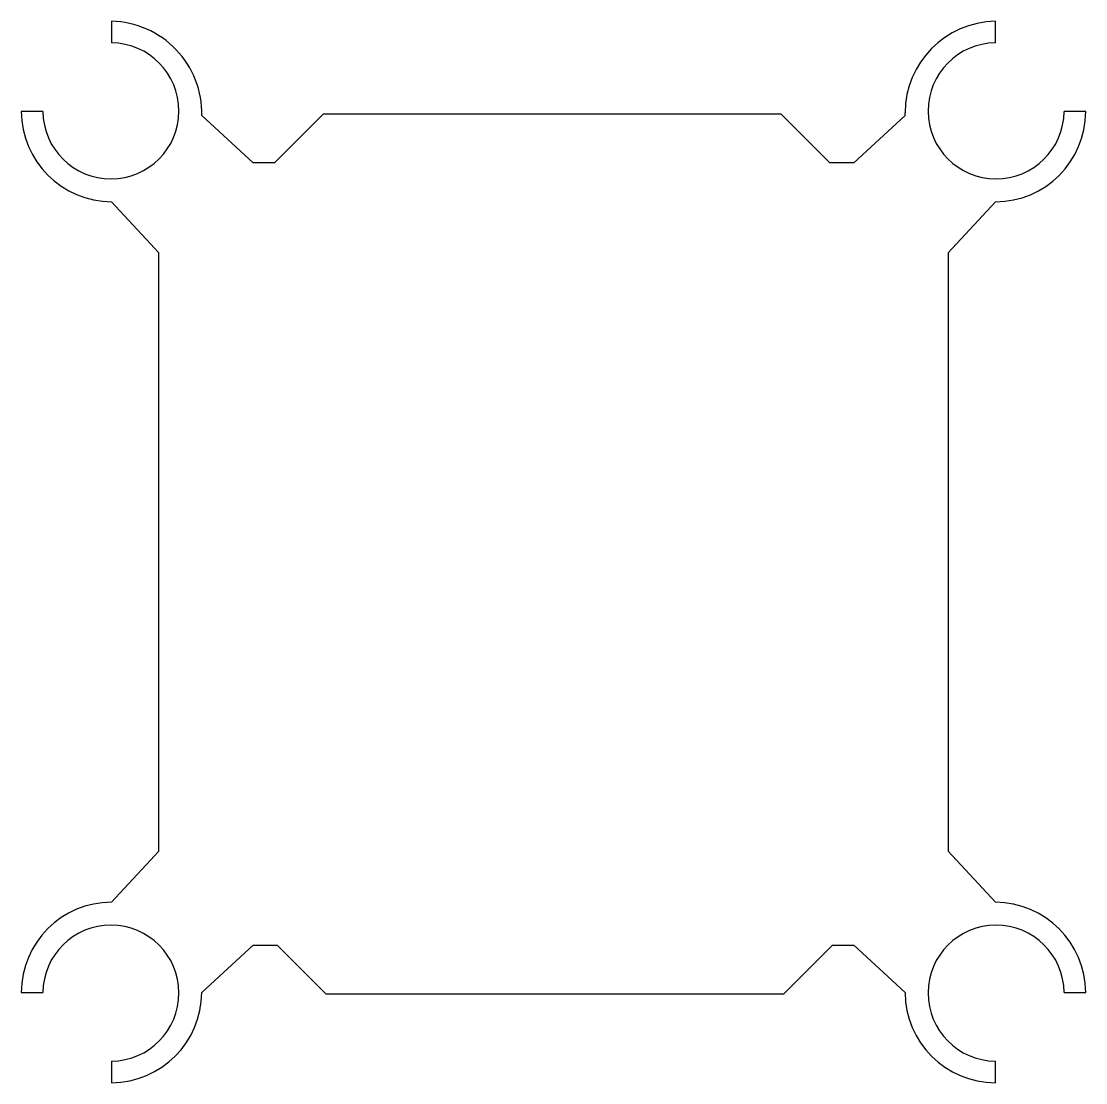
# Model space of a CAD drawing. Extents: x -6.5 to 43.7, y -7 to 43.1.
import ezdxf

# ---------------------------------------------------------------- set-up
doc = ezdxf.new("R2010")
doc.units = 0
doc.layers.add('20', color=7, linetype='CONTINUOUS')

msp = doc.modelspace()

# ---------------------------------------------------------------- linework, layer by layer
at = {"layer": '20'}
for p, q in [((-2.2225, 43.053), (-2.2225, 42.037)), ((39.4335, 42.037), (39.4335, 43.053)), ((-5.461, 38.7985), (-6.477, 38.7985)), ((7.747, 38.6715), (5.461, 36.3855)), ((29.337, 38.6715), (7.747, 38.6715)), ((31.623, 36.3855), (29.337, 38.6715)), ((35.179, 38.608), (35.179, 38.735)), ((43.688, 38.7985), (42.672, 38.7985)), ((4.445, 36.3855), (2.032, 38.608)), ((32.766, 36.3855), (35.179, 38.608)), ((5.461, 36.3855), (4.445, 36.3855)), ((32.766, 36.3855), (31.623, 36.3855)), ((0, 32.131), (-2.2225, 34.544)), ((37.211, 32.131), (39.4335, 34.544)), ((0, 3.937), (0, 32.131)), ((37.211, 32.131), (37.211, 3.937)), ((0, 3.937), (-2.2225, 1.524)), ((37.211, 3.937), (39.4335, 1.524)), ((4.445, -0.508), (2.032, -2.7305)), ((4.445, -0.508), (5.588, -0.508)), ((5.588, -0.508), (7.874, -2.794)), ((29.464, -2.794), (31.75, -0.508)), ((31.75, -0.508), (32.766, -0.508)), ((32.766, -0.508), (35.179, -2.7305)), ((-6.477, -2.7305), (-5.461, -2.7305)), ((7.874, -2.794), (29.464, -2.794)), ((42.672, -2.7305), (43.688, -2.7305)), ((-2.2225, -5.969), (-2.2225, -6.985)), ((39.4335, -6.985), (39.4335, -5.969))]:
    msp.add_line(p, q, dxfattribs=at)
for centre, radius, start, end in [((-2.3177, 38.7033), 4.3507, 358.7449, 88.7462), ((39.4974, 38.7351), 4.3184, 90.8479, 180.0013), ((-2.2542, 38.8302), 3.207, 180.5664, 89.4336), ((39.4652, 38.8302), 3.207, 90.5664, 359.4336), ((-2.1908, 38.8302), 4.2863, 180.4237, 269.5763), ((39.4335, 38.7985), 4.2545, 270, 0), ((-2.2225, -2.7305), 4.2545, 90, 180), ((39.4018, -2.7622), 4.2863, 0.4237, 89.5763), ((-2.2542, -2.7622), 3.207, 270.5664, 179.4336), ((39.4652, -2.7622), 3.207, 0.5664, 269.4336), ((-2.2542, -2.6988), 4.2863, 270.4237, 359.5763), ((39.4335, -2.7305), 4.2545, 180, 270)]:
    msp.add_arc(centre, radius, start, end, dxfattribs=at)

doc.saveas('drawing.dxf')
